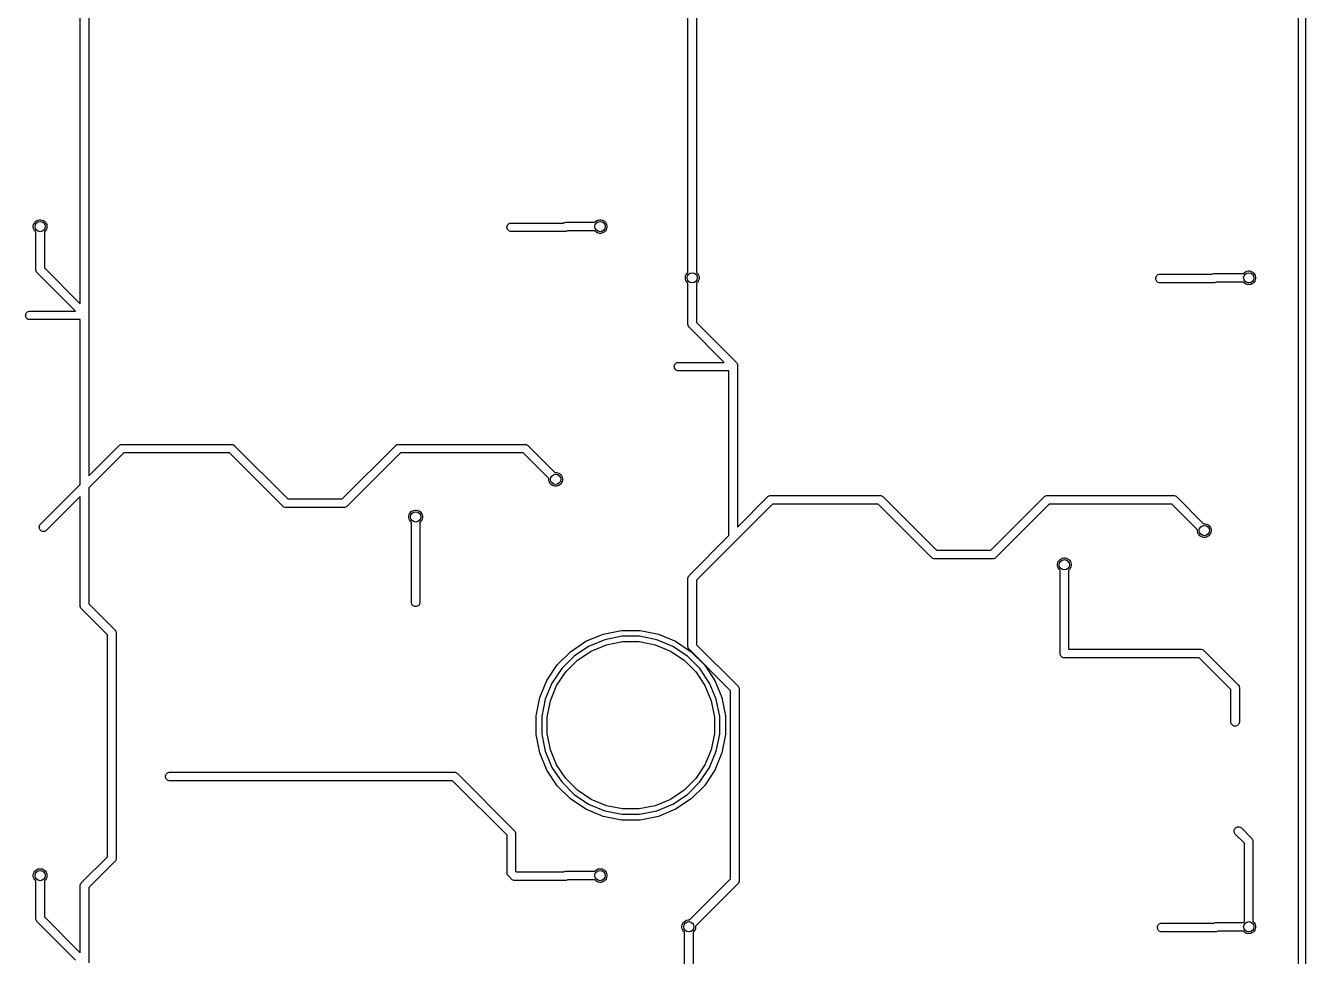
# Model space of a CAD drawing. Extents: x 0.4 to 11.3, y -7.9 to -0.4.
# Drawn here: x 7.404 to 8.88, y -4.203 to -3.131 of the extents above; entities that cross this region are included whole.
import ezdxf

# ---------------------------------------------------------------- set-up
doc = ezdxf.new("R2010")
doc.units = 0
doc.header["$MEASUREMENT"] = 0
doc.layers.add('BLACK', color=7, linetype='CONTINUOUS')

msp = doc.modelspace()

# ---------------------------------------------------------------- linework, layer by layer
at = {"layer": 'BLACK', "linetype": 'CONTINUOUS'}
for p, q in [((8.88031, -1.71038), (8.88031, -4.69606)), ((8.87244, -3.20308), (8.87244, -2.82979)), ((7.46752, -3.37771), (7.46752, -2.91739)), ((7.47736, -2.90755), (7.47736, -3.46275)), ((8.16831, -3.38165), (8.16831, -3.01205)), ((8.17815, -3.01385), (8.17815, -3.38164)), ((8.87244, -3.57638), (8.87244, -3.20308)), ((8.87244, -3.20308), (8.87244, -3.20308)), ((7.41339, -3.36143), (7.41369, -3.35991)), ((7.41339, -3.36298), (7.41339, -3.36143)), ((7.41369, -3.3645), (7.41339, -3.36298)), ((7.41369, -3.35991), (7.41428, -3.35847)), ((7.41428, -3.36593), (7.41369, -3.3645)), ((7.41428, -3.35847), (7.41514, -3.35719)), ((7.41514, -3.35719), (7.41624, -3.35609)), ((7.41624, -3.35609), (7.41753, -3.35523)), ((7.41753, -3.35523), (7.41896, -3.35463)), ((7.41896, -3.35463), (7.42048, -3.35433)), ((7.42048, -3.35433), (7.42204, -3.35433)), ((7.42204, -3.35433), (7.42356, -3.35463)), ((7.42356, -3.35463), (7.42499, -3.35523)), ((7.42499, -3.35523), (7.42628, -3.35609)), ((7.42628, -3.35609), (7.42738, -3.35719)), ((7.42738, -3.35719), (7.42824, -3.35847)), ((7.42824, -3.35847), (7.42883, -3.35991)), ((7.42883, -3.3645), (7.42824, -3.36593)), ((7.42883, -3.35991), (7.42913, -3.36143)), ((7.42913, -3.36298), (7.42883, -3.3645)), ((7.42913, -3.36143), (7.42913, -3.36298)), ((7.95962, -3.36299), (7.95972, -3.36203)), ((7.95972, -3.36396), (7.95962, -3.36299)), ((7.95972, -3.36203), (7.96, -3.3611)), ((7.96, -3.36488), (7.95972, -3.36396)), ((7.96, -3.3611), (7.96046, -3.36024)), ((7.96046, -3.36024), (7.96107, -3.3595)), ((7.96107, -3.3595), (7.96182, -3.35888)), ((7.96182, -3.35888), (7.96267, -3.35842)), ((7.96267, -3.35842), (7.9636, -3.35814)), ((7.9636, -3.35814), (7.96433, -3.35807)), ((7.96433, -3.35807), (8.02485, -3.35807)), ((8.02485, -3.35807), (8.02567, -3.35764)), ((8.02567, -3.35764), (8.02659, -3.35735)), ((8.02659, -3.35735), (8.02732, -3.35728)), ((8.02732, -3.35728), (8.02756, -3.35726)), ((8.02732, -3.35728), (8.02732, -3.35728)), ((8.02756, -3.35726), (8.0278, -3.35728)), ((8.0278, -3.35728), (8.06075, -3.35728)), ((8.06075, -3.35728), (8.06081, -3.35719)), ((8.06081, -3.35719), (8.06191, -3.35609)), ((8.06191, -3.35609), (8.0632, -3.35523)), ((8.0632, -3.35523), (8.06463, -3.35463)), ((8.06463, -3.35463), (8.06615, -3.35433)), ((8.06615, -3.35433), (8.0677, -3.35433)), ((8.0677, -3.35433), (8.06923, -3.35463)), ((8.06923, -3.35463), (8.07066, -3.35523)), ((8.07066, -3.35523), (8.07195, -3.35609)), ((8.07195, -3.35609), (8.07305, -3.35719)), ((8.07305, -3.35719), (8.07391, -3.35847)), ((8.07391, -3.35847), (8.0745, -3.35991)), ((8.0745, -3.3645), (8.07391, -3.36593)), ((8.0745, -3.35991), (8.0748, -3.36143)), ((8.0748, -3.36298), (8.0745, -3.3645)), ((8.0748, -3.36143), (8.0748, -3.36298)), ((7.41514, -3.36722), (7.41428, -3.36593)), ((7.41624, -3.36832), (7.41514, -3.36722)), ((7.41634, -3.36839), (7.41624, -3.36832)), ((7.41634, -3.41157), (7.41634, -3.36839)), ((7.42628, -3.36832), (7.42618, -3.36839)), ((7.42618, -3.36839), (7.42618, -3.40977)), ((7.42738, -3.36722), (7.42628, -3.36832)), ((7.42824, -3.36593), (7.42738, -3.36722)), ((7.46752, -3.45111), (7.46752, -3.37771)), ((7.46752, -3.37771), (7.46752, -3.37771)), ((7.96046, -3.36574), (7.96, -3.36488)), ((7.96107, -3.36649), (7.96046, -3.36574)), ((7.96182, -3.3671), (7.96107, -3.36649)), ((7.96267, -3.36756), (7.96182, -3.3671)), ((7.9636, -3.36784), (7.96267, -3.36756)), ((7.96433, -3.36791), (7.9636, -3.36784)), ((8.02653, -3.36791), (7.96433, -3.36791)), ((8.02677, -3.36794), (8.02653, -3.36791)), ((8.02701, -3.36791), (8.02677, -3.36794)), ((8.02774, -3.36784), (8.02701, -3.36791)), ((8.02701, -3.36791), (8.02701, -3.36791)), ((8.02866, -3.36756), (8.02774, -3.36784)), ((8.02948, -3.36713), (8.02866, -3.36756)), ((8.06075, -3.36713), (8.02948, -3.36713)), ((8.06081, -3.36722), (8.06075, -3.36713)), ((8.06191, -3.36832), (8.06081, -3.36722)), ((8.0632, -3.36918), (8.06191, -3.36832)), ((8.06463, -3.36978), (8.0632, -3.36918)), ((8.06615, -3.37008), (8.06463, -3.36978)), ((8.0677, -3.37008), (8.06615, -3.37008)), ((8.06923, -3.36978), (8.0677, -3.37008)), ((8.07066, -3.36918), (8.06923, -3.36978)), ((8.07195, -3.36832), (8.07066, -3.36918)), ((8.07305, -3.36722), (8.07195, -3.36832)), ((8.07391, -3.36593), (8.07305, -3.36722)), ((8.16828, -3.38189), (8.16831, -3.38165)), ((8.16831, -3.38214), (8.16828, -3.38189)), ((8.16831, -3.41508), (8.16831, -3.38214)), ((8.17815, -3.38164), (8.17815, -3.38165)), ((8.17815, -3.38165), (8.17815, -3.38165)), ((8.17815, -3.38165), (8.17817, -3.38189)), ((8.17817, -3.38189), (8.17815, -3.38213)), ((8.17815, -3.38213), (8.17815, -3.41508)), ((7.41631, -3.41181), (7.41634, -3.41157)), ((7.41641, -3.41278), (7.41631, -3.41181)), ((7.41669, -3.4137), (7.41641, -3.41278)), ((7.41715, -3.41456), (7.41669, -3.4137)), ((7.41761, -3.41512), (7.41715, -3.41456)), ((7.41776, -3.41531), (7.41761, -3.41512)), ((7.41795, -3.41546), (7.41776, -3.41531)), ((7.46213, -3.45965), (7.41795, -3.41546)), ((7.42618, -3.40977), (7.46752, -3.45111)), ((8.16535, -3.42048), (8.16566, -3.41896)), ((8.16535, -3.42204), (8.16535, -3.42048)), ((8.16566, -3.42356), (8.16535, -3.42204)), ((8.16566, -3.41896), (8.16625, -3.41753)), ((8.16625, -3.42499), (8.16566, -3.42356)), ((8.16625, -3.41753), (8.16711, -3.41624)), ((8.16711, -3.41624), (8.16821, -3.41514)), ((8.16821, -3.41514), (8.16831, -3.41508)), ((8.17815, -3.41508), (8.17825, -3.41514)), ((8.17825, -3.41514), (8.17934, -3.41624)), ((8.17934, -3.41624), (8.18021, -3.41753)), ((8.18021, -3.41753), (8.1808, -3.41896)), ((8.1808, -3.42356), (8.18021, -3.42499)), ((8.1808, -3.41896), (8.1811, -3.42048)), ((8.1811, -3.42204), (8.1808, -3.42356)), ((8.1811, -3.42048), (8.1811, -3.42204)), ((8.70765, -3.42205), (8.70775, -3.42108)), ((8.70775, -3.42301), (8.70765, -3.42205)), ((8.70775, -3.42108), (8.70803, -3.42015)), ((8.70803, -3.42394), (8.70775, -3.42301)), ((8.70803, -3.42015), (8.70849, -3.4193)), ((8.70849, -3.4193), (8.7091, -3.41855)), ((8.7091, -3.41855), (8.70985, -3.41794)), ((8.70985, -3.41794), (8.71071, -3.41748)), ((8.71071, -3.41748), (8.71163, -3.4172)), ((8.71163, -3.4172), (8.71236, -3.41713)), ((8.71236, -3.41713), (8.77288, -3.41713)), ((8.77288, -3.41713), (8.7737, -3.41669)), ((8.7737, -3.41669), (8.77463, -3.41641)), ((8.77463, -3.41641), (8.77535, -3.41634)), ((8.77535, -3.41634), (8.77559, -3.41631)), ((8.77535, -3.41634), (8.77535, -3.41634)), ((8.77559, -3.41631), (8.77583, -3.41634)), ((8.77583, -3.41634), (8.80878, -3.41634)), ((8.80878, -3.41634), (8.80884, -3.41624)), ((8.80884, -3.41624), (8.80994, -3.41514)), ((8.80994, -3.41514), (8.81123, -3.41428)), ((8.81123, -3.41428), (8.81266, -3.41369)), ((8.81266, -3.41369), (8.81419, -3.41339)), ((8.81419, -3.41339), (8.81574, -3.41339)), ((8.81574, -3.41339), (8.81726, -3.41369)), ((8.81726, -3.41369), (8.81869, -3.41428)), ((8.81869, -3.41428), (8.81998, -3.41514)), ((8.81998, -3.41514), (8.82108, -3.41624)), ((8.82108, -3.41624), (8.82194, -3.41753)), ((8.82194, -3.41753), (8.82253, -3.41896)), ((8.82253, -3.42356), (8.82194, -3.42499)), ((8.82253, -3.41896), (8.82283, -3.42048)), ((8.82283, -3.42204), (8.82253, -3.42356)), ((8.82283, -3.42048), (8.82283, -3.42204)), ((8.16711, -3.42628), (8.16625, -3.42499)), ((8.16821, -3.42738), (8.16711, -3.42628)), ((8.16831, -3.42744), (8.16821, -3.42738)), ((8.16831, -3.47456), (8.16831, -3.42744)), ((8.17825, -3.42738), (8.17815, -3.42744)), ((8.17815, -3.42744), (8.17815, -3.47277)), ((8.17934, -3.42628), (8.17825, -3.42738)), ((8.18021, -3.42499), (8.17934, -3.42628)), ((8.70849, -3.42479), (8.70803, -3.42394)), ((8.7091, -3.42554), (8.70849, -3.42479)), ((8.70985, -3.42616), (8.7091, -3.42554)), ((8.71071, -3.42662), (8.70985, -3.42616)), ((8.71163, -3.4269), (8.71071, -3.42662)), ((8.71236, -3.42697), (8.71163, -3.4269)), ((8.77456, -3.42697), (8.71236, -3.42697)), ((8.7748, -3.42699), (8.77456, -3.42697)), ((8.77504, -3.42697), (8.7748, -3.42699)), ((8.77577, -3.4269), (8.77504, -3.42697)), ((8.77504, -3.42697), (8.77504, -3.42697)), ((8.7767, -3.42662), (8.77577, -3.4269)), ((8.77751, -3.42618), (8.7767, -3.42662)), ((8.80878, -3.42618), (8.77751, -3.42618)), ((8.80884, -3.42628), (8.80878, -3.42618)), ((8.80994, -3.42738), (8.80884, -3.42628)), ((8.81123, -3.42824), (8.80994, -3.42738)), ((8.81266, -3.42883), (8.81123, -3.42824)), ((8.81419, -3.42913), (8.81266, -3.42883)), ((8.81574, -3.42913), (8.81419, -3.42913)), ((8.81726, -3.42883), (8.81574, -3.42913)), ((8.81869, -3.42824), (8.81726, -3.42883)), ((8.81998, -3.42738), (8.81869, -3.42824)), ((8.82108, -3.42628), (8.81998, -3.42738)), ((8.82194, -3.42499), (8.82108, -3.42628)), ((7.4045, -3.46457), (7.4046, -3.4636)), ((7.4046, -3.46553), (7.4045, -3.46457)), ((7.4046, -3.4636), (7.40488, -3.46267)), ((7.40488, -3.46646), (7.4046, -3.46553)), ((7.40488, -3.46267), (7.40534, -3.46182)), ((7.40534, -3.46731), (7.40488, -3.46646)), ((7.40534, -3.46182), (7.40595, -3.46107)), ((7.40595, -3.46806), (7.40534, -3.46731)), ((7.40595, -3.46107), (7.4067, -3.46046)), ((7.4067, -3.46868), (7.40595, -3.46806)), ((7.4067, -3.46046), (7.40756, -3.46)), ((7.40756, -3.46), (7.40848, -3.45972)), ((7.40848, -3.45972), (7.40921, -3.45965)), ((7.40921, -3.45965), (7.46213, -3.45965)), ((7.47736, -3.46275), (7.47739, -3.46299)), ((7.47739, -3.46299), (7.47736, -3.46323)), ((7.47736, -3.46323), (7.47736, -3.64954)), ((7.40756, -3.46914), (7.4067, -3.46868)), ((7.40848, -3.46942), (7.40756, -3.46914)), ((7.40921, -3.46949), (7.40848, -3.46942)), ((7.46752, -3.46949), (7.40921, -3.46949)), ((7.46752, -3.65938), (7.46752, -3.46949)), ((8.16828, -3.4748), (8.16831, -3.47456)), ((8.16838, -3.47577), (8.16828, -3.4748)), ((8.16866, -3.4767), (8.16838, -3.47577)), ((8.16912, -3.47755), (8.16866, -3.4767)), ((8.16947, -3.47798), (8.16912, -3.47755)), ((8.16973, -3.4783), (8.16947, -3.47798)), ((8.16992, -3.47845), (8.16973, -3.4783)), ((8.21017, -3.5187), (8.16992, -3.47845)), ((8.17815, -3.47277), (8.22378, -3.5184)), ((8.15254, -3.52362), (8.15263, -3.52266)), ((8.15263, -3.52459), (8.15254, -3.52362)), ((8.15263, -3.52266), (8.15291, -3.52173)), ((8.15291, -3.52551), (8.15263, -3.52459)), ((8.15291, -3.52173), (8.15337, -3.52087)), ((8.15337, -3.52637), (8.15291, -3.52551)), ((8.15337, -3.52087), (8.15398, -3.52013)), ((8.15398, -3.52712), (8.15337, -3.52637)), ((8.15398, -3.52013), (8.15473, -3.51951)), ((8.15473, -3.52773), (8.15398, -3.52712)), ((8.15473, -3.51951), (8.15559, -3.51905)), ((8.15559, -3.51905), (8.15652, -3.51877)), ((8.15652, -3.51877), (8.15724, -3.5187)), ((8.15724, -3.5187), (8.21017, -3.5187)), ((8.22378, -3.5184), (8.22397, -3.51855)), ((8.22397, -3.51855), (8.22412, -3.51874)), ((8.22412, -3.51874), (8.22412, -3.51874)), ((8.22412, -3.51874), (8.2245, -3.5192)), ((8.2245, -3.5192), (8.22458, -3.5193)), ((8.22458, -3.5193), (8.22504, -3.52015)), ((8.22504, -3.52015), (8.22532, -3.52108)), ((8.22532, -3.52108), (8.22539, -3.52181)), ((8.22539, -3.52181), (8.22539, -3.52181)), ((8.22539, -3.52181), (8.22542, -3.52205)), ((8.22542, -3.52205), (8.22539, -3.52229)), ((8.22539, -3.52229), (8.22539, -3.70859)), ((8.15559, -3.52819), (8.15473, -3.52773)), ((8.15652, -3.52847), (8.15559, -3.52819)), ((8.15724, -3.52854), (8.15652, -3.52847)), ((8.21555, -3.52854), (8.15724, -3.52854)), ((8.21555, -3.71843), (8.21555, -3.52854)), ((8.87244, -3.94967), (8.87244, -3.57638)), ((8.87244, -3.57638), (8.87244, -3.57638)), ((7.47736, -3.64954), (7.5121, -3.6148)), ((7.5121, -3.6148), (7.51225, -3.61461)), ((7.51225, -3.61461), (7.51266, -3.61428)), ((7.51266, -3.61428), (7.513, -3.614)), ((7.513, -3.614), (7.51386, -3.61354)), ((7.51386, -3.61354), (7.51396, -3.61351)), ((7.51396, -3.61351), (7.51478, -3.61326)), ((7.51478, -3.61326), (7.51551, -3.61319)), ((7.51551, -3.61319), (7.51575, -3.61317)), ((7.51551, -3.61319), (7.51551, -3.61319)), ((7.51575, -3.61317), (7.51599, -3.61319)), ((7.51599, -3.61319), (7.64149, -3.61319)), ((7.64149, -3.61319), (7.64173, -3.61317)), ((7.64173, -3.61317), (7.64197, -3.61319)), ((7.64197, -3.61319), (7.64197, -3.61319)), ((7.64197, -3.61319), (7.6427, -3.61326)), ((7.6427, -3.61326), (7.64362, -3.61354)), ((7.64362, -3.61354), (7.64448, -3.614)), ((7.64448, -3.614), (7.64523, -3.61461)), ((7.64523, -3.61461), (7.64538, -3.6148)), ((7.64538, -3.6148), (7.70676, -3.67618)), ((7.76962, -3.67618), (7.831, -3.6148)), ((7.831, -3.6148), (7.83115, -3.61461)), ((7.83115, -3.61461), (7.83156, -3.61428)), ((7.83156, -3.61428), (7.8319, -3.614)), ((7.8319, -3.614), (7.83275, -3.61354)), ((7.83275, -3.61354), (7.83277, -3.61354)), ((7.83277, -3.61354), (7.83368, -3.61326)), ((7.83368, -3.61326), (7.8344, -3.61319)), ((7.8344, -3.61319), (7.83465, -3.61317)), ((7.8344, -3.61319), (7.8344, -3.61319)), ((7.83465, -3.61317), (7.83489, -3.61319)), ((7.83489, -3.61319), (7.98007, -3.61319)), ((7.98007, -3.61319), (7.98031, -3.61317)), ((7.98031, -3.61317), (7.98056, -3.61319)), ((7.98056, -3.61319), (7.98056, -3.61319)), ((7.98056, -3.61319), (7.98128, -3.61326)), ((7.98128, -3.61326), (7.98221, -3.61354)), ((7.98221, -3.61354), (7.98306, -3.614)), ((7.98306, -3.614), (7.98381, -3.61461)), ((7.98381, -3.61461), (7.98397, -3.6148)), ((7.98397, -3.6148), (8.01486, -3.64569)), ((7.51779, -3.62303), (7.47736, -3.66346)), ((7.63969, -3.62303), (7.51779, -3.62303)), ((7.70107, -3.68441), (7.63969, -3.62303)), ((7.83668, -3.62303), (7.7753, -3.68441)), ((7.97828, -3.62303), (7.83668, -3.62303)), ((8.0079, -3.65265), (7.97828, -3.62303)), ((7.42155, -3.70535), (7.46752, -3.65938)), ((8.00787, -3.65277), (8.0079, -3.65265)), ((8.00787, -3.65432), (8.00787, -3.65277)), ((8.00818, -3.65584), (8.00787, -3.65432)), ((8.00877, -3.65727), (8.00818, -3.65584)), ((8.00963, -3.65856), (8.00877, -3.65727)), ((8.01073, -3.65966), (8.00963, -3.65856)), ((8.01202, -3.66052), (8.01073, -3.65966)), ((8.01486, -3.64569), (8.01497, -3.64567)), ((8.01497, -3.64567), (8.01652, -3.64567)), ((8.01652, -3.64567), (8.01804, -3.64597)), ((8.01804, -3.64597), (8.01948, -3.64657)), ((8.01948, -3.64657), (8.02077, -3.64743)), ((8.02077, -3.65966), (8.01948, -3.66052)), ((8.02077, -3.64743), (8.02186, -3.64852)), ((8.02186, -3.65856), (8.02077, -3.65966)), ((8.02186, -3.64852), (8.02273, -3.64981)), ((8.02273, -3.65727), (8.02186, -3.65856)), ((8.02273, -3.64981), (8.02332, -3.65125)), ((8.02332, -3.65584), (8.02273, -3.65727)), ((8.02332, -3.65125), (8.02362, -3.65277)), ((8.02362, -3.65432), (8.02332, -3.65584)), ((8.02362, -3.65277), (8.02362, -3.65432)), ((7.46752, -3.6733), (7.42851, -3.71231)), ((7.46752, -3.79897), (7.46752, -3.6733)), ((7.47736, -3.66346), (7.47736, -3.79717)), ((8.01345, -3.66111), (8.01202, -3.66052)), ((8.01497, -3.66142), (8.01345, -3.66111)), ((8.01652, -3.66142), (8.01497, -3.66142)), ((8.01804, -3.66111), (8.01652, -3.66142)), ((8.01948, -3.66052), (8.01804, -3.66111)), ((8.22539, -3.70859), (8.26013, -3.67386)), ((8.26013, -3.67386), (8.26028, -3.67367)), ((8.26028, -3.67367), (8.26049, -3.6735)), ((8.26049, -3.6735), (8.26103, -3.67305)), ((8.26103, -3.67305), (8.26189, -3.6726)), ((8.26189, -3.6726), (8.26202, -3.67256)), ((8.26202, -3.67256), (8.26281, -3.67232)), ((8.26281, -3.67232), (8.26354, -3.67224)), ((8.26354, -3.67224), (8.26378, -3.67222)), ((8.26354, -3.67224), (8.26354, -3.67224)), ((8.26378, -3.67222), (8.26402, -3.67224)), ((8.26402, -3.67224), (8.38952, -3.67224)), ((8.38952, -3.67224), (8.38976, -3.67222)), ((8.38976, -3.67222), (8.39, -3.67224)), ((8.39, -3.67224), (8.39001, -3.67224)), ((8.39001, -3.67224), (8.39073, -3.67232)), ((8.39073, -3.67232), (8.39166, -3.6726)), ((8.39166, -3.6726), (8.39251, -3.67305)), ((8.39251, -3.67305), (8.39326, -3.67367)), ((8.39326, -3.67367), (8.39341, -3.67386)), ((8.39341, -3.67386), (8.45479, -3.73524)), ((8.51765, -3.73524), (8.57903, -3.67386)), ((8.57903, -3.67386), (8.57918, -3.67367)), ((8.57918, -3.67367), (8.57939, -3.6735)), ((8.57939, -3.6735), (8.57993, -3.67305)), ((8.57993, -3.67305), (8.58078, -3.6726)), ((8.58078, -3.6726), (8.58091, -3.67256)), ((8.58091, -3.67256), (8.58171, -3.67232)), ((8.58171, -3.67232), (8.58244, -3.67224)), ((8.58244, -3.67224), (8.58268, -3.67222)), ((8.58244, -3.67224), (8.58244, -3.67224)), ((8.58268, -3.67222), (8.58292, -3.67224)), ((8.58292, -3.67224), (8.72811, -3.67224)), ((8.72811, -3.67224), (8.72835, -3.67222)), ((8.72835, -3.67222), (8.72859, -3.67224)), ((8.72859, -3.67224), (8.72859, -3.67224)), ((8.72859, -3.67224), (8.72931, -3.67232)), ((8.72931, -3.67232), (8.73024, -3.6726)), ((8.73024, -3.6726), (8.73109, -3.67305)), ((8.73109, -3.67305), (8.73184, -3.67367)), ((8.73184, -3.67367), (8.732, -3.67386)), ((8.732, -3.67386), (8.76289, -3.70475)), ((7.70123, -3.6846), (7.70107, -3.68441)), ((7.70142, -3.68475), (7.70123, -3.6846)), ((7.70198, -3.68521), (7.70142, -3.68475)), ((7.7026, -3.68555), (7.70198, -3.68521)), ((7.70283, -3.68567), (7.7026, -3.68555)), ((7.70376, -3.68595), (7.70283, -3.68567)), ((7.70448, -3.68602), (7.70376, -3.68595)), ((7.70472, -3.68605), (7.70448, -3.68602)), ((7.70448, -3.68602), (7.70448, -3.68602)), ((7.70497, -3.68602), (7.70472, -3.68605)), ((7.77141, -3.68602), (7.70497, -3.68602)), ((7.70676, -3.67618), (7.76962, -3.67618)), ((7.77165, -3.68605), (7.77141, -3.68602)), ((7.77189, -3.68602), (7.77165, -3.68605)), ((7.7719, -3.68602), (7.77189, -3.68602)), ((7.77262, -3.68595), (7.7719, -3.68602)), ((7.77355, -3.68567), (7.77262, -3.68595)), ((7.7744, -3.68521), (7.77355, -3.68567)), ((7.77515, -3.6846), (7.7744, -3.68521)), ((7.7753, -3.68441), (7.77515, -3.6846)), ((7.8506, -3.68987), (7.85203, -3.68928)), ((7.85203, -3.68928), (7.85356, -3.68898)), ((7.85356, -3.68898), (7.85511, -3.68898)), ((7.85511, -3.68898), (7.85663, -3.68928)), ((7.85663, -3.68928), (7.85806, -3.68987)), ((8.26582, -3.68209), (8.22412, -3.72378)), ((8.38773, -3.68209), (8.26582, -3.68209)), ((8.44911, -3.74347), (8.38773, -3.68209)), ((8.58472, -3.68209), (8.52334, -3.74347)), ((8.72631, -3.68209), (8.58472, -3.68209)), ((8.75593, -3.71171), (8.72631, -3.68209)), ((7.84646, -3.69607), (7.84676, -3.69455)), ((7.84646, -3.69763), (7.84646, -3.69607)), ((7.84676, -3.69915), (7.84646, -3.69763)), ((7.84676, -3.69455), (7.84735, -3.69312)), ((7.84735, -3.70058), (7.84676, -3.69915)), ((7.84735, -3.69312), (7.84821, -3.69183)), ((7.84821, -3.70187), (7.84735, -3.70058)), ((7.84821, -3.69183), (7.84931, -3.69073)), ((7.84931, -3.70297), (7.84821, -3.70187)), ((7.84931, -3.69073), (7.8506, -3.68987)), ((7.84941, -3.70303), (7.84931, -3.70297)), ((7.84941, -3.79552), (7.84941, -3.70303)), ((7.85806, -3.68987), (7.85935, -3.69073)), ((7.85935, -3.70297), (7.85925, -3.70303)), ((7.85925, -3.70303), (7.85925, -3.79552)), ((7.85935, -3.69073), (7.86045, -3.69183)), ((7.86045, -3.70187), (7.85935, -3.70297)), ((7.86045, -3.69183), (7.86131, -3.69312)), ((7.86131, -3.70058), (7.86045, -3.70187)), ((7.86131, -3.69312), (7.8619, -3.69455)), ((7.8619, -3.69915), (7.86131, -3.70058)), ((7.8619, -3.69455), (7.8622, -3.69607)), ((7.8622, -3.69763), (7.8619, -3.69915)), ((7.8622, -3.69607), (7.8622, -3.69763)), ((7.42025, -3.70866), (7.42035, -3.7077)), ((7.42035, -3.70963), (7.42025, -3.70866)), ((7.42035, -3.7077), (7.42063, -3.70677)), ((7.42063, -3.71055), (7.42035, -3.70963)), ((7.42063, -3.70677), (7.42109, -3.70591)), ((7.42109, -3.71141), (7.42063, -3.71055)), ((7.42109, -3.70591), (7.42155, -3.70535)), ((7.4217, -3.71216), (7.42109, -3.71141)), ((7.42245, -3.71277), (7.4217, -3.71216)), ((7.4233, -3.71323), (7.42245, -3.71277)), ((7.42423, -3.71351), (7.4233, -3.71323)), ((7.4252, -3.71361), (7.42423, -3.71351)), ((7.42616, -3.71351), (7.4252, -3.71361)), ((7.42709, -3.71323), (7.42616, -3.71351)), ((7.42794, -3.71277), (7.42709, -3.71323)), ((7.42851, -3.71231), (7.42794, -3.71277)), ((8.16992, -3.76407), (8.21555, -3.71843)), ((8.75591, -3.71182), (8.75593, -3.71171)), ((8.75591, -3.71337), (8.75591, -3.71182)), ((8.75621, -3.7149), (8.75591, -3.71337)), ((8.7568, -3.71633), (8.75621, -3.7149)), ((8.75766, -3.71762), (8.7568, -3.71633)), ((8.75876, -3.71871), (8.75766, -3.71762)), ((8.76005, -3.71958), (8.75876, -3.71871)), ((8.76289, -3.70475), (8.763, -3.70472)), ((8.763, -3.70472), (8.76456, -3.70472)), ((8.76456, -3.70472), (8.76608, -3.70503)), ((8.76608, -3.70503), (8.76751, -3.70562)), ((8.76751, -3.70562), (8.7688, -3.70648)), ((8.7688, -3.71871), (8.76751, -3.71958)), ((8.7688, -3.70648), (8.7699, -3.70758)), ((8.7699, -3.71762), (8.7688, -3.71871)), ((8.7699, -3.70758), (8.77076, -3.70887)), ((8.77076, -3.71633), (8.7699, -3.71762)), ((8.77076, -3.70887), (8.77135, -3.7103)), ((8.77135, -3.7149), (8.77076, -3.71633)), ((8.77135, -3.7103), (8.77165, -3.71182)), ((8.77165, -3.71337), (8.77135, -3.7149)), ((8.77165, -3.71182), (8.77165, -3.71337)), ((8.22378, -3.72412), (8.17815, -3.76975)), ((8.22397, -3.72397), (8.22378, -3.72412)), ((8.22412, -3.72378), (8.22397, -3.72397)), ((8.22412, -3.72378), (8.22412, -3.72378)), ((8.22412, -3.72378), (8.22412, -3.72378)), ((8.76148, -3.72017), (8.76005, -3.71958)), ((8.763, -3.72047), (8.76148, -3.72017)), ((8.76456, -3.72047), (8.763, -3.72047)), ((8.76608, -3.72017), (8.76456, -3.72047)), ((8.76751, -3.71958), (8.76608, -3.72017)), ((8.44926, -3.74365), (8.44911, -3.74347)), ((8.44945, -3.74381), (8.44926, -3.74365)), ((8.45001, -3.74427), (8.44945, -3.74381)), ((8.45067, -3.74462), (8.45001, -3.74427)), ((8.45086, -3.74473), (8.45067, -3.74462)), ((8.45179, -3.74501), (8.45086, -3.74473)), ((8.45251, -3.74508), (8.45179, -3.74501)), ((8.45276, -3.7451), (8.45251, -3.74508)), ((8.45251, -3.74508), (8.45251, -3.74508)), ((8.453, -3.74508), (8.45276, -3.7451)), ((8.51944, -3.74508), (8.453, -3.74508)), ((8.45479, -3.73524), (8.51765, -3.73524)), ((8.51969, -3.7451), (8.51944, -3.74508)), ((8.51993, -3.74508), (8.51969, -3.7451)), ((8.52065, -3.74501), (8.51993, -3.74508)), ((8.51993, -3.74508), (8.51993, -3.74508)), ((8.52158, -3.74473), (8.52065, -3.74501)), ((8.52243, -3.74427), (8.52158, -3.74473)), ((8.52318, -3.74365), (8.52243, -3.74427)), ((8.52334, -3.74347), (8.52318, -3.74365)), ((8.59479, -3.74967), (8.59538, -3.74824)), ((8.59538, -3.74824), (8.59625, -3.74695)), ((8.59625, -3.74695), (8.59734, -3.74585)), ((8.59734, -3.74585), (8.59863, -3.74499)), ((8.59863, -3.74499), (8.60007, -3.7444)), ((8.60007, -3.7444), (8.60159, -3.74409)), ((8.60159, -3.74409), (8.60314, -3.74409)), ((8.60314, -3.74409), (8.60466, -3.7444)), ((8.60466, -3.7444), (8.60609, -3.74499)), ((8.60609, -3.74499), (8.60738, -3.74585)), ((8.60738, -3.74585), (8.60848, -3.74695)), ((8.60848, -3.74695), (8.60934, -3.74824)), ((8.60934, -3.74824), (8.60993, -3.74967)), ((8.59449, -3.75119), (8.59479, -3.74967)), ((8.59449, -3.75274), (8.59449, -3.75119)), ((8.59479, -3.75427), (8.59449, -3.75274)), ((8.59538, -3.7557), (8.59479, -3.75427)), ((8.59625, -3.75699), (8.59538, -3.7557)), ((8.59734, -3.75808), (8.59625, -3.75699)), ((8.59744, -3.75815), (8.59734, -3.75808)), ((8.59744, -3.85409), (8.59744, -3.75815)), ((8.60738, -3.75808), (8.60728, -3.75815)), ((8.60728, -3.75815), (8.60728, -3.84941)), ((8.60848, -3.75699), (8.60738, -3.75808)), ((8.60934, -3.7557), (8.60848, -3.75699)), ((8.60993, -3.75427), (8.60934, -3.7557)), ((8.60993, -3.74967), (8.61024, -3.75119)), ((8.61024, -3.75274), (8.60993, -3.75427)), ((8.61024, -3.75119), (8.61024, -3.75274)), ((8.16828, -3.76772), (8.16831, -3.76748)), ((8.16831, -3.76796), (8.16828, -3.76772)), ((8.16831, -3.76748), (8.16838, -3.76675)), ((8.16831, -3.76748), (8.16831, -3.76748)), ((8.16831, -3.84593), (8.16831, -3.76796)), ((8.16838, -3.76675), (8.16866, -3.76582)), ((8.16866, -3.76582), (8.16912, -3.76497)), ((8.16912, -3.76497), (8.16973, -3.76422)), ((8.16973, -3.76422), (8.16992, -3.76407)), ((8.17815, -3.76975), (8.17815, -3.84413)), ((7.4675, -3.79921), (7.46752, -3.79897)), ((7.46759, -3.80018), (7.4675, -3.79921)), ((7.46787, -3.8011), (7.46759, -3.80018)), ((7.46833, -3.80196), (7.46787, -3.8011)), ((7.46873, -3.80245), (7.46833, -3.80196)), ((7.46894, -3.80271), (7.46873, -3.80245)), ((7.46913, -3.80286), (7.46894, -3.80271)), ((7.49902, -3.83275), (7.46913, -3.80286)), ((7.47736, -3.79717), (7.50725, -3.82706)), ((7.84948, -3.79624), (7.84941, -3.79552)), ((7.84976, -3.79717), (7.84948, -3.79624)), ((7.85022, -3.79802), (7.84976, -3.79717)), ((7.85083, -3.79877), (7.85022, -3.79802)), ((7.85158, -3.79939), (7.85083, -3.79877)), ((7.85244, -3.79984), (7.85158, -3.79939)), ((7.85337, -3.80013), (7.85244, -3.79984)), ((7.85433, -3.80022), (7.85337, -3.80013)), ((7.8553, -3.80013), (7.85433, -3.80022)), ((7.85622, -3.79984), (7.8553, -3.80013)), ((7.85708, -3.79939), (7.85622, -3.79984)), ((7.85783, -3.79877), (7.85708, -3.79939)), ((7.85844, -3.79802), (7.85783, -3.79877)), ((7.8589, -3.79717), (7.85844, -3.79802)), ((7.85918, -3.79624), (7.8589, -3.79717)), ((7.85925, -3.79552), (7.85918, -3.79624)), ((7.49902, -4.08851), (7.49902, -3.83275)), ((7.50725, -3.82706), (7.50743, -3.82721)), ((7.50743, -3.82721), (7.50759, -3.8274)), ((7.50759, -3.8274), (7.50805, -3.82796)), ((7.50805, -3.82796), (7.50811, -3.82808)), ((7.50811, -3.82808), (7.50851, -3.82882)), ((7.50851, -3.82882), (7.50879, -3.82974)), ((7.50879, -3.82974), (7.50886, -3.83047)), ((7.50886, -3.83047), (7.50886, -3.83047)), ((7.50886, -3.83047), (7.50888, -3.83071)), ((7.50888, -3.83071), (7.50886, -3.83095)), ((7.50886, -3.83095), (7.50886, -4.09031)), ((8.05063, -3.84022), (8.0705, -3.83199)), ((8.0705, -3.83199), (8.09161, -3.82779)), ((8.09226, -3.83445), (8.07245, -3.83839)), ((8.09161, -3.82779), (8.11312, -3.82779)), ((8.11246, -3.83445), (8.09226, -3.83445)), ((8.13228, -3.83839), (8.11246, -3.83445)), ((8.11312, -3.82779), (8.13422, -3.83199)), ((8.13422, -3.83199), (8.1541, -3.84022)), ((8.03274, -3.85217), (8.05063, -3.84022)), ((8.05378, -3.84612), (8.03699, -3.85735)), ((8.04087, -3.86209), (8.05667, -3.85153)), ((8.07245, -3.83839), (8.05378, -3.84612)), ((8.05667, -3.85153), (8.07423, -3.84426)), ((8.07423, -3.84426), (8.09286, -3.84055)), ((8.09286, -3.84055), (8.11186, -3.84055)), ((8.11186, -3.84055), (8.1305, -3.84426)), ((8.1305, -3.84426), (8.14805, -3.85153)), ((8.15094, -3.84612), (8.13228, -3.83839)), ((8.14805, -3.85153), (8.16385, -3.86209)), ((8.16774, -3.85735), (8.15094, -3.84612)), ((8.1541, -3.84022), (8.17199, -3.85217)), ((8.16828, -3.84617), (8.16831, -3.84593)), ((8.16838, -3.84713), (8.16828, -3.84617)), ((8.16866, -3.84806), (8.16838, -3.84713)), ((8.16912, -3.84892), (8.16866, -3.84806)), ((8.16952, -3.84941), (8.16912, -3.84892)), ((8.16973, -3.84967), (8.16952, -3.84941)), ((8.16992, -3.84982), (8.16973, -3.84967)), ((8.21752, -3.89742), (8.16992, -3.84982)), ((8.17815, -3.84413), (8.22575, -3.89173)), ((8.60728, -3.84941), (8.7596, -3.84941)), ((8.7596, -3.84941), (8.75984, -3.84939)), ((8.75984, -3.84939), (8.76008, -3.84941)), ((8.76008, -3.84941), (8.76008, -3.84941)), ((8.76008, -3.84941), (8.76081, -3.84948)), ((8.76081, -3.84948), (8.76173, -3.84976)), ((8.76173, -3.84976), (8.76259, -3.85022)), ((8.76259, -3.85022), (8.76334, -3.85083)), ((8.76334, -3.85083), (8.76349, -3.85102)), ((8.76349, -3.85102), (8.80252, -3.89005)), ((8.01753, -3.86738), (8.03274, -3.85217)), ((8.03699, -3.85735), (8.0227, -3.87163)), ((8.02744, -3.87552), (8.04087, -3.86209)), ((8.16385, -3.86209), (8.17729, -3.87552)), ((8.18202, -3.87163), (8.16774, -3.85735)), ((8.17199, -3.85217), (8.1872, -3.86738)), ((8.59742, -3.85433), (8.59744, -3.85409)), ((8.59751, -3.8553), (8.59742, -3.85433)), ((8.59779, -3.85622), (8.59751, -3.8553)), ((8.5981, -3.8568), (8.59779, -3.85622)), ((8.59825, -3.85708), (8.5981, -3.8568)), ((8.59887, -3.85783), (8.59825, -3.85708)), ((8.59961, -3.85844), (8.59887, -3.85783)), ((8.60047, -3.8589), (8.59961, -3.85844)), ((8.6014, -3.85918), (8.60047, -3.8589)), ((8.60236, -3.85928), (8.6014, -3.85918)), ((8.6026, -3.85925), (8.60236, -3.85928)), ((8.7578, -3.85925), (8.6026, -3.85925)), ((8.79429, -3.89574), (8.7578, -3.85925)), ((8.00557, -3.88527), (8.01753, -3.86738)), ((8.0227, -3.87163), (8.01148, -3.88843)), ((8.01688, -3.89132), (8.02744, -3.87552)), ((8.17729, -3.87552), (8.18784, -3.89132)), ((8.19325, -3.88843), (8.18202, -3.87163)), ((8.1872, -3.86738), (8.19915, -3.88527)), ((7.99734, -3.90515), (8.00557, -3.88527)), ((8.01148, -3.88843), (8.00375, -3.90709)), ((8.00961, -3.90887), (8.01688, -3.89132)), ((8.18784, -3.89132), (8.19511, -3.90887)), ((8.20098, -3.90709), (8.19325, -3.88843)), ((8.19915, -3.88527), (8.20738, -3.90515)), ((8.22575, -3.89173), (8.22594, -3.89189)), ((8.22594, -3.89189), (8.22609, -3.89207)), ((8.22609, -3.89207), (8.22655, -3.89263)), ((8.22655, -3.89263), (8.22701, -3.89349)), ((8.22701, -3.89349), (8.22729, -3.89442)), ((8.22729, -3.89442), (8.22736, -3.89514)), ((8.22736, -3.89514), (8.22736, -3.89514)), ((8.22736, -3.89514), (8.22739, -3.89538)), ((8.22739, -3.89538), (8.22736, -3.89562)), ((8.22736, -3.89562), (8.22736, -4.1159)), ((8.79429, -3.93331), (8.79429, -3.89574)), ((8.80252, -3.89005), (8.80271, -3.8902)), ((8.80271, -3.8902), (8.80286, -3.89039)), ((8.80286, -3.89039), (8.80286, -3.89039)), ((8.80286, -3.89039), (8.80322, -3.89082)), ((8.80322, -3.89082), (8.80332, -3.89095)), ((8.80332, -3.89095), (8.80378, -3.89181)), ((8.80378, -3.89181), (8.80406, -3.89274)), ((8.80406, -3.89274), (8.80413, -3.89346)), ((8.80413, -3.89346), (8.80413, -3.89346)), ((8.80413, -3.89346), (8.80416, -3.8937)), ((8.80416, -3.8937), (8.80413, -3.89394)), ((8.80413, -3.89394), (8.80413, -3.93331)), ((7.99314, -3.92625), (7.99734, -3.90515)), ((8.00375, -3.90709), (7.9998, -3.92691)), ((8.00591, -3.92751), (8.00961, -3.90887)), ((8.19511, -3.90887), (8.19882, -3.92751)), ((8.20492, -3.92691), (8.20098, -3.90709)), ((8.20738, -3.90515), (8.21158, -3.92625)), ((8.21752, -4.1141), (8.21752, -3.89742)), ((7.99314, -3.94776), (7.99314, -3.92625)), ((7.9998, -3.92691), (7.9998, -3.94711)), ((8.00591, -3.94651), (8.00591, -3.92751)), ((8.19882, -3.92751), (8.19882, -3.94651)), ((8.20492, -3.94711), (8.20492, -3.92691)), ((8.21158, -3.92625), (8.21158, -3.94776)), ((8.79436, -3.93404), (8.79429, -3.93331)), ((8.79464, -3.93496), (8.79436, -3.93404)), ((8.7951, -3.93582), (8.79464, -3.93496)), ((8.79572, -3.93657), (8.7951, -3.93582)), ((8.79647, -3.93718), (8.79572, -3.93657)), ((8.79732, -3.93764), (8.79647, -3.93718)), ((8.79825, -3.93792), (8.79732, -3.93764)), ((8.79921, -3.93802), (8.79825, -3.93792)), ((8.80018, -3.93792), (8.79921, -3.93802)), ((8.8011, -3.93764), (8.80018, -3.93792)), ((8.80196, -3.93718), (8.8011, -3.93764)), ((8.80271, -3.93657), (8.80196, -3.93718)), ((8.80332, -3.93582), (8.80271, -3.93657)), ((8.80378, -3.93496), (8.80332, -3.93582)), ((8.80406, -3.93404), (8.80378, -3.93496)), ((8.80413, -3.93331), (8.80406, -3.93404)), ((7.99734, -3.96887), (7.99314, -3.94776)), ((7.9998, -3.94711), (8.00375, -3.96692)), ((8.00961, -3.96514), (8.00591, -3.94651)), ((8.19882, -3.94651), (8.19511, -3.96514)), ((8.20098, -3.96692), (8.20492, -3.94711)), ((8.21158, -3.94776), (8.20738, -3.96887)), ((8.87244, -4.32296), (8.87244, -3.94967)), ((8.87244, -3.94967), (8.87244, -3.94967)), ((8.00557, -3.98874), (7.99734, -3.96887)), ((8.00375, -3.96692), (8.01148, -3.98559)), ((8.01688, -3.9827), (8.00961, -3.96514)), ((8.19511, -3.96514), (8.18784, -3.9827)), ((8.19325, -3.98559), (8.20098, -3.96692)), ((8.20738, -3.96887), (8.19915, -3.98874)), ((8.02744, -3.9985), (8.01688, -3.9827)), ((8.18784, -3.9827), (8.17729, -3.9985)), ((7.56592, -3.99606), (7.56602, -3.9951)), ((7.56602, -3.99703), (7.56592, -3.99606)), ((7.56602, -3.9951), (7.5663, -3.99417)), ((7.5663, -3.99796), (7.56602, -3.99703)), ((7.5663, -3.99417), (7.56675, -3.99332)), ((7.56675, -3.99881), (7.5663, -3.99796)), ((7.56675, -3.99332), (7.56737, -3.99257)), ((7.56737, -3.99956), (7.56675, -3.99881)), ((7.56737, -3.99257), (7.56812, -3.99195)), ((7.56812, -3.99195), (7.56897, -3.99149)), ((7.56897, -3.99149), (7.5699, -3.99121)), ((7.5699, -3.99121), (7.57062, -3.99114)), ((7.57062, -3.99114), (7.89858, -3.99114)), ((7.89858, -3.99114), (7.89882, -3.99112)), ((7.89882, -3.99112), (7.89906, -3.99114)), ((7.89906, -3.99114), (7.89906, -3.99114)), ((7.89906, -3.99114), (7.89978, -3.99121)), ((7.89978, -3.99121), (7.90071, -3.99149)), ((7.90071, -3.99149), (7.90157, -3.99195)), ((7.90157, -3.99195), (7.90232, -3.99257)), ((7.90232, -3.99257), (7.90247, -3.99275)), ((7.90247, -3.99275), (7.96788, -4.05816)), ((8.01753, -4.00663), (8.00557, -3.98874)), ((8.01148, -3.98559), (8.0227, -4.00238)), ((8.04087, -4.01193), (8.02744, -3.9985)), ((8.17729, -3.9985), (8.16385, -4.01193)), ((8.18202, -4.00238), (8.19325, -3.98559)), ((8.19915, -3.98874), (8.1872, -4.00663)), ((7.56812, -4.00017), (7.56737, -3.99956)), ((7.56897, -4.00063), (7.56812, -4.00017)), ((7.5699, -4.00091), (7.56897, -4.00063)), ((7.57062, -4.00098), (7.5699, -4.00091)), ((7.89678, -4.00098), (7.57062, -4.00098)), ((7.95965, -4.06385), (7.89678, -4.00098)), ((8.03274, -4.02184), (8.01753, -4.00663)), ((8.0227, -4.00238), (8.03699, -4.01667)), ((8.05667, -4.02249), (8.04087, -4.01193)), ((8.16385, -4.01193), (8.14805, -4.02249)), ((8.16774, -4.01667), (8.18202, -4.00238)), ((8.1872, -4.00663), (8.17199, -4.02184)), ((8.05063, -4.0338), (8.03274, -4.02184)), ((8.03699, -4.01667), (8.05378, -4.02789)), ((8.05378, -4.02789), (8.07245, -4.03562)), ((8.07423, -4.02976), (8.05667, -4.02249)), ((8.14805, -4.02249), (8.1305, -4.02976)), ((8.13228, -4.03562), (8.15094, -4.02789)), ((8.15094, -4.02789), (8.16774, -4.01667)), ((8.17199, -4.02184), (8.1541, -4.0338)), ((8.0705, -4.04203), (8.05063, -4.0338)), ((8.09161, -4.04623), (8.0705, -4.04203)), ((8.07245, -4.03562), (8.09226, -4.03957)), ((8.09286, -4.03346), (8.07423, -4.02976)), ((8.09226, -4.03957), (8.11246, -4.03957)), ((8.11186, -4.03346), (8.09286, -4.03346)), ((8.1305, -4.02976), (8.11186, -4.03346)), ((8.11246, -4.03957), (8.13228, -4.03562)), ((8.13422, -4.04203), (8.11312, -4.04623)), ((8.1541, -4.0338), (8.13422, -4.04203)), ((7.96788, -4.05816), (7.96806, -4.05831)), ((7.96806, -4.05831), (7.96868, -4.05906)), ((8.11312, -4.04623), (8.09161, -4.04623)), ((8.7982, -4.05906), (8.7983, -4.05809)), ((8.7983, -4.05809), (8.79858, -4.05716)), ((8.79858, -4.05716), (8.79904, -4.05631)), ((8.79904, -4.05631), (8.79965, -4.05556)), ((8.79965, -4.05556), (8.8004, -4.05494)), ((8.8004, -4.05494), (8.80126, -4.05449)), ((8.80126, -4.05449), (8.80218, -4.05421)), ((8.80218, -4.05421), (8.80315, -4.05411)), ((8.80315, -4.05411), (8.80411, -4.05421)), ((8.80411, -4.05421), (8.80504, -4.05449)), ((8.80504, -4.05449), (8.8059, -4.05494)), ((8.8059, -4.05494), (8.80646, -4.0554)), ((8.80646, -4.0554), (8.81827, -4.06722)), ((7.95965, -4.10685), (7.95965, -4.06385)), ((7.96868, -4.05906), (7.96914, -4.05992)), ((7.96914, -4.05992), (7.96942, -4.06085)), ((7.96942, -4.06085), (7.96949, -4.06157)), ((7.96949, -4.06157), (7.96949, -4.06157)), ((7.96949, -4.06157), (7.96951, -4.06181)), ((7.96951, -4.06181), (7.96949, -4.06205)), ((7.96949, -4.06205), (7.96949, -4.10505)), ((8.7983, -4.06002), (8.7982, -4.05906)), ((8.79858, -4.06095), (8.7983, -4.06002)), ((8.79904, -4.0618), (8.79858, -4.06095)), ((8.7995, -4.06236), (8.79904, -4.0618)), ((8.81004, -4.0729), (8.7995, -4.06236)), ((8.81004, -4.16311), (8.81004, -4.0729)), ((8.81827, -4.06722), (8.81846, -4.06737)), ((8.81846, -4.06737), (8.81861, -4.06756)), ((8.81861, -4.06756), (8.81861, -4.06756)), ((8.81861, -4.06756), (8.81907, -4.06812)), ((8.81907, -4.06812), (8.81949, -4.0689)), ((8.81949, -4.0689), (8.81953, -4.06897)), ((8.81953, -4.06897), (8.81981, -4.0699)), ((8.81981, -4.0699), (8.81988, -4.07062)), ((8.81988, -4.07062), (8.81988, -4.07063)), ((8.81988, -4.07063), (8.81991, -4.07087)), ((8.81991, -4.07087), (8.81988, -4.07111)), ((8.81988, -4.07111), (8.81988, -4.16311)), ((7.41753, -4.10326), (7.41896, -4.10266)), ((7.41896, -4.10266), (7.42048, -4.10236)), ((7.42048, -4.10236), (7.42204, -4.10236)), ((7.42204, -4.10236), (7.42356, -4.10266)), ((7.42356, -4.10266), (7.42499, -4.10326)), ((7.46913, -4.1184), (7.49902, -4.08851)), ((7.50725, -4.0942), (7.47736, -4.12409)), ((7.50743, -4.09405), (7.50725, -4.0942)), ((7.50768, -4.09375), (7.50743, -4.09405)), ((7.50805, -4.0933), (7.50768, -4.09375)), ((7.50851, -4.09244), (7.50805, -4.0933)), ((7.50865, -4.09197), (7.50851, -4.09244)), ((7.50879, -4.09152), (7.50865, -4.09197)), ((7.50886, -4.09079), (7.50879, -4.09152)), ((7.50886, -4.09031), (7.50888, -4.09055)), ((7.50888, -4.09055), (7.50886, -4.09079)), ((7.50886, -4.09079), (7.50886, -4.09079)), ((8.0632, -4.10326), (8.06463, -4.10266)), ((8.06463, -4.10266), (8.06615, -4.10236)), ((8.06615, -4.10236), (8.0677, -4.10236)), ((8.0677, -4.10236), (8.06923, -4.10266)), ((8.06923, -4.10266), (8.07066, -4.10326)), ((7.41339, -4.10946), (7.41369, -4.10794)), ((7.41339, -4.11101), (7.41339, -4.10946)), ((7.41369, -4.11253), (7.41339, -4.11101)), ((7.41369, -4.10794), (7.41428, -4.10651)), ((7.41428, -4.11397), (7.41369, -4.11253)), ((7.41428, -4.10651), (7.41514, -4.10522)), ((7.41514, -4.11526), (7.41428, -4.11397)), ((7.41514, -4.10522), (7.41624, -4.10412)), ((7.41624, -4.11635), (7.41514, -4.11526)), ((7.41624, -4.10412), (7.41753, -4.10326)), ((7.41634, -4.11642), (7.41624, -4.11635)), ((7.41634, -4.1596), (7.41634, -4.11642)), ((7.42499, -4.10326), (7.42628, -4.10412)), ((7.42628, -4.11635), (7.42618, -4.11642)), ((7.42618, -4.11642), (7.42618, -4.1578)), ((7.42628, -4.10412), (7.42738, -4.10522)), ((7.42738, -4.11526), (7.42628, -4.11635)), ((7.42738, -4.10522), (7.42824, -4.10651)), ((7.42824, -4.11397), (7.42738, -4.11526)), ((7.42824, -4.10651), (7.42883, -4.10794)), ((7.42883, -4.11253), (7.42824, -4.11397)), ((7.42883, -4.10794), (7.42913, -4.10946)), ((7.42913, -4.11101), (7.42883, -4.11253)), ((7.42913, -4.10946), (7.42913, -4.11101)), ((7.95962, -4.10709), (7.95965, -4.10685)), ((7.95972, -4.10805), (7.95962, -4.10709)), ((7.96, -4.10898), (7.95972, -4.10805)), ((7.96046, -4.10983), (7.96, -4.10898)), ((7.96084, -4.11031), (7.96046, -4.10983)), ((7.96107, -4.11058), (7.96084, -4.11031)), ((7.96126, -4.11074), (7.96107, -4.11058)), ((7.96485, -4.11433), (7.96126, -4.11074)), ((7.96501, -4.11452), (7.96485, -4.11433)), ((7.96519, -4.11467), (7.96501, -4.11452)), ((7.96558, -4.11499), (7.96519, -4.11467)), ((7.96519, -4.11467), (7.96519, -4.11467)), ((7.96576, -4.11514), (7.96558, -4.11499)), ((7.96661, -4.11559), (7.96576, -4.11514)), ((7.96754, -4.11587), (7.96661, -4.11559)), ((7.96826, -4.11594), (7.96754, -4.11587)), ((7.9685, -4.11597), (7.96826, -4.11594)), ((7.96826, -4.11594), (7.96826, -4.11594)), ((7.96874, -4.11594), (7.9685, -4.11597)), ((8.02653, -4.11594), (7.96874, -4.11594)), ((7.96949, -4.10505), (7.97054, -4.1061)), ((7.97054, -4.1061), (8.02485, -4.1061)), ((8.02485, -4.1061), (8.02567, -4.10567)), ((8.02567, -4.10567), (8.02659, -4.10539)), ((8.02677, -4.11597), (8.02653, -4.11594)), ((8.02659, -4.10539), (8.02732, -4.10531)), ((8.02701, -4.11594), (8.02677, -4.11597)), ((8.02774, -4.11587), (8.02701, -4.11594)), ((8.02701, -4.11594), (8.02701, -4.11594)), ((8.02732, -4.10531), (8.02756, -4.10529)), ((8.02732, -4.10531), (8.02732, -4.10531)), ((8.02756, -4.10529), (8.0278, -4.10531)), ((8.02866, -4.11559), (8.02774, -4.11587)), ((8.0278, -4.10531), (8.06075, -4.10531)), ((8.02948, -4.11516), (8.02866, -4.11559)), ((8.06075, -4.11516), (8.02948, -4.11516)), ((8.06075, -4.10531), (8.06081, -4.10522)), ((8.06081, -4.11526), (8.06075, -4.11516)), ((8.06081, -4.10522), (8.06191, -4.10412)), ((8.06191, -4.11635), (8.06081, -4.11526)), ((8.06191, -4.10412), (8.0632, -4.10326)), ((8.0632, -4.11721), (8.06191, -4.11635)), ((8.06463, -4.11781), (8.0632, -4.11721)), ((8.07066, -4.11721), (8.06923, -4.11781)), ((8.07066, -4.10326), (8.07195, -4.10412)), ((8.07195, -4.11635), (8.07066, -4.11721)), ((8.07195, -4.10412), (8.07305, -4.10522)), ((8.07305, -4.11526), (8.07195, -4.11635)), ((8.07305, -4.10522), (8.07391, -4.10651)), ((8.07391, -4.11397), (8.07305, -4.11526)), ((8.07391, -4.10651), (8.0745, -4.10794)), ((8.0745, -4.11253), (8.07391, -4.11397)), ((8.0745, -4.10794), (8.0748, -4.10946)), ((8.0748, -4.11101), (8.0745, -4.11253)), ((8.0748, -4.10946), (8.0748, -4.11101)), ((8.17018, -4.16144), (8.21752, -4.1141)), ((8.22717, -4.1175), (8.22701, -4.11803)), ((8.22729, -4.11711), (8.22717, -4.1175)), ((8.22736, -4.11638), (8.22729, -4.11711)), ((8.22736, -4.1159), (8.22739, -4.11614)), ((8.22739, -4.11614), (8.22736, -4.11638)), ((8.22736, -4.11638), (8.22736, -4.11638)), ((7.4675, -4.12205), (7.46752, -4.12181)), ((7.46752, -4.12229), (7.4675, -4.12205)), ((7.46752, -4.12181), (7.46759, -4.12108)), ((7.46752, -4.12181), (7.46752, -4.12181)), ((7.46752, -4.19914), (7.46752, -4.12229)), ((7.46759, -4.12108), (7.46787, -4.12015)), ((7.46787, -4.12015), (7.46833, -4.1193)), ((7.46833, -4.1193), (7.46894, -4.11855)), ((7.46894, -4.11855), (7.46913, -4.1184)), ((7.47736, -4.12409), (7.47736, -4.21078)), ((8.06615, -4.11811), (8.06463, -4.11781)), ((8.0677, -4.11811), (8.06615, -4.11811)), ((8.06923, -4.11781), (8.0677, -4.11811)), ((8.22575, -4.11979), (8.17714, -4.1684)), ((8.22594, -4.11964), (8.22575, -4.11979)), ((8.22609, -4.11945), (8.22594, -4.11964)), ((8.22655, -4.11889), (8.22609, -4.11945)), ((8.22609, -4.11945), (8.22609, -4.11945)), ((8.22701, -4.11803), (8.22655, -4.11889)), ((7.41631, -4.15984), (7.41634, -4.1596)), ((7.41641, -4.16081), (7.41631, -4.15984)), ((7.41669, -4.16173), (7.41641, -4.16081)), ((7.41715, -4.16259), (7.41669, -4.16173)), ((7.42618, -4.1578), (7.46752, -4.19914)), ((8.16556, -4.16231), (8.16699, -4.16172)), ((8.16699, -4.16172), (8.16852, -4.16142)), ((8.16852, -4.16142), (8.17007, -4.16142)), ((8.17007, -4.16142), (8.17018, -4.16144)), ((7.41761, -4.16315), (7.41715, -4.16259)), ((7.41776, -4.16334), (7.41761, -4.16315)), ((7.41795, -4.16349), (7.41776, -4.16334)), ((7.46213, -4.20768), (7.41795, -4.16349)), ((8.16142, -4.16852), (8.16172, -4.16699)), ((8.16142, -4.17007), (8.16142, -4.16852)), ((8.16172, -4.17159), (8.16142, -4.17007)), ((8.16172, -4.16699), (8.16231, -4.16556)), ((8.16231, -4.17302), (8.16172, -4.17159)), ((8.16231, -4.16556), (8.16318, -4.16427)), ((8.16318, -4.17431), (8.16231, -4.17302)), ((8.16318, -4.16427), (8.16427, -4.16318)), ((8.16427, -4.17541), (8.16318, -4.17431)), ((8.16427, -4.16318), (8.16556, -4.16231)), ((8.16437, -4.17547), (8.16427, -4.17541)), ((8.16437, -4.21669), (8.16437, -4.17547)), ((8.17431, -4.17541), (8.17421, -4.17547)), ((8.17421, -4.17547), (8.17421, -4.21489)), ((8.17541, -4.17431), (8.17431, -4.17541)), ((8.17627, -4.17302), (8.17541, -4.17431)), ((8.17686, -4.17159), (8.17627, -4.17302)), ((8.17717, -4.17007), (8.17686, -4.17159)), ((8.17714, -4.1684), (8.17717, -4.16852)), ((8.17717, -4.16852), (8.17717, -4.17007)), ((8.70962, -4.17008), (8.70972, -4.16911)), ((8.70972, -4.17104), (8.70962, -4.17008)), ((8.70972, -4.16911), (8.71, -4.16819)), ((8.71, -4.17197), (8.70972, -4.17104)), ((8.71, -4.16819), (8.71046, -4.16733)), ((8.71046, -4.17283), (8.71, -4.17197)), ((8.71046, -4.16733), (8.71107, -4.16658)), ((8.71107, -4.17358), (8.71046, -4.17283)), ((8.71107, -4.16658), (8.71182, -4.16597)), ((8.71182, -4.17419), (8.71107, -4.17358)), ((8.71182, -4.16597), (8.71267, -4.16551)), ((8.71267, -4.17465), (8.71182, -4.17419)), ((8.71267, -4.16551), (8.7136, -4.16523)), ((8.7136, -4.17493), (8.71267, -4.17465)), ((8.7136, -4.16523), (8.71433, -4.16516)), ((8.71433, -4.175), (8.7136, -4.17493)), ((8.71433, -4.16516), (8.77485, -4.16516)), ((8.77653, -4.175), (8.71433, -4.175)), ((8.77485, -4.16516), (8.77567, -4.16472)), ((8.77567, -4.16472), (8.77659, -4.16444)), ((8.77677, -4.17502), (8.77653, -4.175)), ((8.77659, -4.16444), (8.77732, -4.16437)), ((8.77701, -4.175), (8.77677, -4.17502)), ((8.77774, -4.17493), (8.77701, -4.175)), ((8.77701, -4.175), (8.77701, -4.175)), ((8.77732, -4.16437), (8.77756, -4.16435)), ((8.77732, -4.16437), (8.77732, -4.16437)), ((8.77756, -4.16435), (8.7778, -4.16437)), ((8.77866, -4.17465), (8.77774, -4.17493)), ((8.7778, -4.16437), (8.80878, -4.16437)), ((8.77948, -4.17421), (8.77866, -4.17465)), ((8.80878, -4.17421), (8.77948, -4.17421)), ((8.80878, -4.16437), (8.80884, -4.16427)), ((8.80884, -4.17431), (8.80878, -4.17421)), ((8.80884, -4.16427), (8.80994, -4.16318)), ((8.80994, -4.17541), (8.80884, -4.17431)), ((8.80994, -4.16318), (8.81004, -4.16311)), ((8.81123, -4.17627), (8.80994, -4.17541)), ((8.81266, -4.17686), (8.81123, -4.17627)), ((8.81869, -4.17627), (8.81726, -4.17686)), ((8.81998, -4.17541), (8.81869, -4.17627)), ((8.81988, -4.16311), (8.81998, -4.16318)), ((8.81998, -4.16318), (8.82108, -4.16427)), ((8.82108, -4.17431), (8.81998, -4.17541)), ((8.82108, -4.16427), (8.82194, -4.16556)), ((8.82194, -4.17302), (8.82108, -4.17431)), ((8.82194, -4.16556), (8.82253, -4.16699)), ((8.82253, -4.17159), (8.82194, -4.17302)), ((8.82253, -4.16699), (8.82283, -4.16852)), ((8.82283, -4.17007), (8.82253, -4.17159)), ((8.82283, -4.16852), (8.82283, -4.17007)), ((8.81419, -4.17717), (8.81266, -4.17686)), ((8.81574, -4.17717), (8.81419, -4.17717)), ((8.81726, -4.17686), (8.81574, -4.17717))]:
    msp.add_line(p, q, dxfattribs=at)
at = {"layer": 'BLACK'}
for centre in [(7.42126, -3.3622), (8.06693, -3.3622), (8.17323, -3.42126), (8.81496, -3.42126), (8.01575, -3.65354), (7.85433, -3.69685), (8.76378, -3.7126), (8.60236, -3.75197), (7.42126, -4.11024), (8.06693, -4.11024), (8.16929, -4.16929), (8.81496, -4.16929)]:
    msp.add_circle(centre, 0.00591, dxfattribs=at)

doc.saveas('drawing.dxf')
